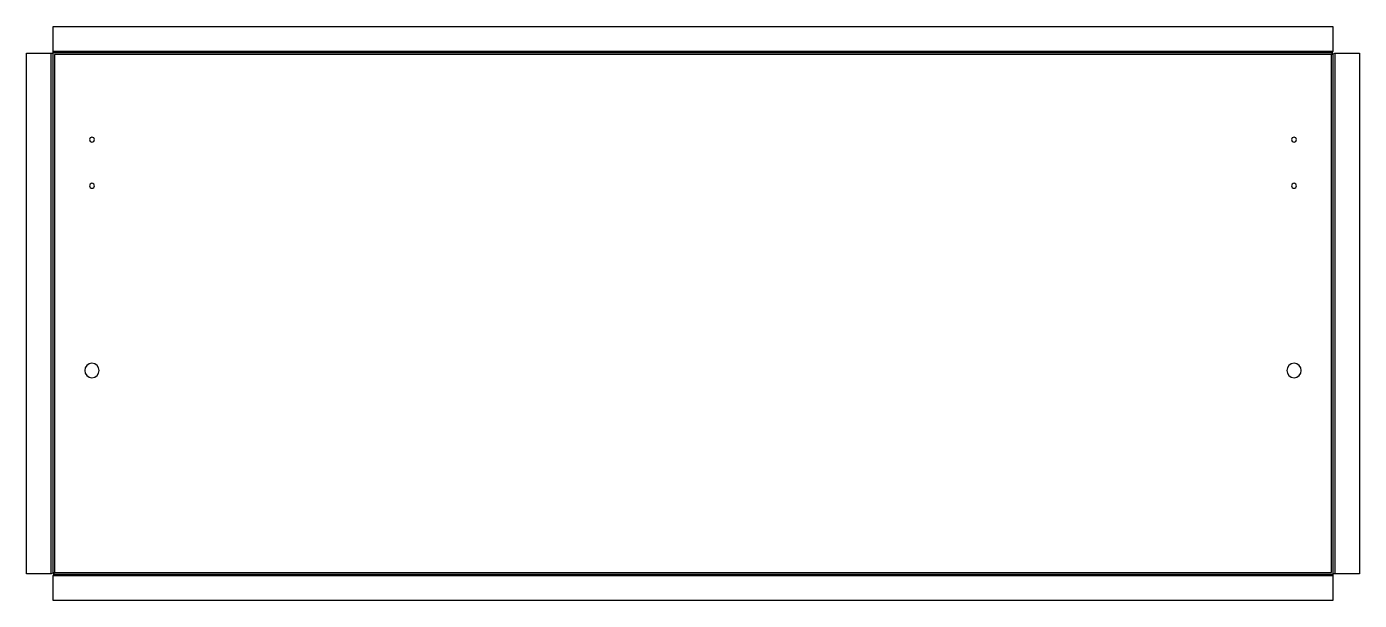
# Model space of a CAD drawing. Header units: millimetres. Extents: x -18 to 905, y 0 to 398.
import ezdxf

# ---------------------------------------------------------------- set-up
doc = ezdxf.new("R2010")
doc.units = ezdxf.units.MM

msp = doc.modelspace()

# ---------------------------------------------------------------- linework, layer by layer
at = {"layer": 'BEND'}
for p, q in [((-0.2, 379.19), (-0.2, 18.8)), ((886.39, 379.39), (0, 379.39)), ((887.06, 18.33), (887.06, 378.73)), ((0.46, 18.13), (886.86, 18.13))]:
    msp.add_line(p, q, dxfattribs=at)
at = {"layer": 'BEND_EXTENT'}
for p, q in [((-1.33, 18.33), (-1.33, 379.19)), ((0, 380.52), (886.86, 380.52)), ((888.19, 379.19), (888.19, 18.33)), ((886.86, 17), (0, 17))]:
    msp.add_line(p, q, dxfattribs=at)
msp.add_lwpolyline([(0.93, 378.26), (0.93, 19.26), (885.93, 19.26), (885.93, 378.26)], close=True, dxfattribs=at)
at = {"layer": 'INTERIOR_PROFILES', "extrusion": (0, 0, -1)}
for centre, radius in [((-26.93, 319.26), 1.7), ((-859.93, 319.26), 1.7), ((-26.93, 287.26), 1.7), ((-859.93, 287.26), 1.7), ((-26.93, 159.26), 5), ((-859.93, 159.26), 5)]:
    msp.add_circle(centre, radius, dxfattribs=at)
at = {"layer": 'OUTER_PROFILES'}
msp.add_lwpolyline([(0, 0), (0, 17), (0.93, 19.26), (-1.33, 18.33), (-18.33, 18.33), (-18.33, 379.19), (0, 379.19), (0, 397.52), (886.86, 397.52), (886.86, 380.52), (885.93, 378.26), (888.19, 379.19), (905.19, 379.19), (905.19, 18.33), (886.86, 18.33), (886.86, 0)], close=True, dxfattribs=at)

doc.saveas('drawing.dxf')
